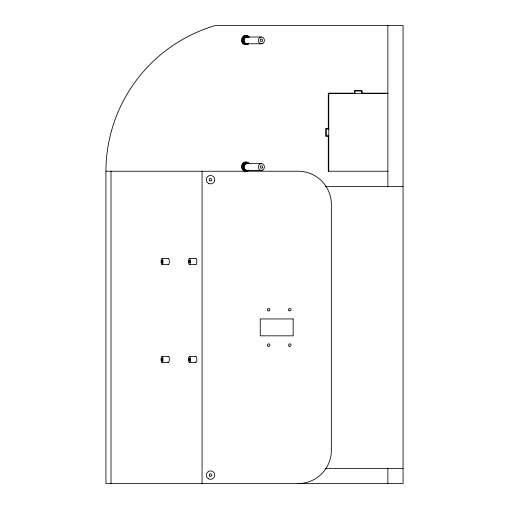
<?xml version="1.0" encoding="UTF-8"?>
<svg xmlns="http://www.w3.org/2000/svg" width="509" height="509" viewBox="0 0 509 509"><rect width="100%" height="100%" fill="white"/><g stroke="black" fill="none" stroke-linecap="round" stroke-linejoin="round"><path stroke-width="0.76" d="M261.346 43.774L247.075 43.774C243.098 43.755 243.098 37.036 247.075 37.017L261.346 37.017M261.346 170.388L247.075 170.388C243.098 170.369 243.098 163.65 247.075 163.637L261.346 163.637M248.608 43.322L248.347 44.003C238.339 48.062 240.681 30.305 249.289 36.813L248.608 37.469L247.075 37.017L246.057 35.471L246.445 37.112L244.874 35.63L246.286 37.132L243.773 36.088L245.548 37.469L242.825 36.813L244.912 38.01L242.099 37.761L244.428 38.709L241.641 38.862L244.123 39.524M248.608 169.936L248.347 170.617C238.339 174.676 240.681 156.918 249.289 163.427M248.347 162.702L247.87 163.752L247.24 162.244L247.24 163.656L246.057 162.091L246.445 163.726L244.874 162.244L246.286 163.752L243.773 162.702L245.548 164.089L242.825 163.427L244.912 164.623L242.099 164.375L244.428 165.323L241.641 165.476L244.123 166.138M247.87 43.659L247.24 44.461L247.075 43.774L248.347 44.003M247.87 170.273L247.24 171.075L247.075 170.388L248.347 170.617M245.548 44.55L246.286 43.659L246.057 44.614L247.075 43.774M245.548 171.164L246.286 170.273L246.057 171.234L247.075 170.388M244.874 44.461L246.286 43.659L244.753 44.41L245.548 43.322L243.773 44.003L244.912 42.781L242.825 43.278L244.428 42.082L242.099 42.33L244.123 41.267L241.641 41.229M244.874 171.075L246.286 170.273L244.753 171.024L245.548 169.936L243.773 170.617L244.912 169.402L242.825 169.891L244.428 168.702L242.099 168.943L244.123 167.887L241.641 167.843M387.871 93.147L362.039 93.147L362.039 90.443L354.608 90.443L354.608 93.147L328.273 93.147L328.273 128.523L325.741 128.523L325.741 136.285L328.273 136.285L328.273 171.234L387.871 171.234M387.871 93.573L328.782 93.573L328.782 171.234M328.782 129.025L326.25 129.025L326.25 135.782L328.782 135.782M105.936 171.234A152.146 152.146 0 0 1 215.67 25.45L403.064 25.45L403.064 483.55L105.936 483.55L105.936 171.234L297.587 171.234A33.2 33.2 0 0 1 331.346 204.993L331.346 449.784A33.2 33.2 0 0 1 297.587 483.55M325.175 186.428L403.064 186.428M162.021 258.597L168.39 258.597M189.475 258.597A2.952 0.98 -90 0 1 190.321 263.026A2.952 0.98 -90 0 1 188.623 263.026A2.952 0.98 -90 0 1 189.475 258.597L195.844 258.597M162.021 264.502L168.39 264.502M189.475 264.502L195.844 264.502M162.021 356.51L168.39 356.51M189.475 356.51L195.844 356.51M162.021 362.421L168.39 362.421M189.475 362.421L195.844 362.421M325.175 468.356L403.064 468.356M241.489 40.046L244.015 40.396M241.489 166.659L244.015 167.009M246.057 35.471L247.24 37.042L247.24 35.63L247.87 37.132L248.347 36.088L248.608 37.469M246.057 162.091L247.24 163.656M387.871 25.45L387.871 186.428M387.871 468.356L387.871 483.55M361.702 93.573L361.702 91.041L354.951 91.041L354.951 93.573M202.073 171.234L202.073 483.55M111 171.234L111 483.55M168.135 356.612A2.952 0.98 -90 0 1 169.363 359.85A2.952 0.98 -90 0 1 167.9 362.026M195.59 258.699A2.952 0.98 -90 0 1 196.824 261.55A2.952 0.98 -90 0 1 195.59 264.406M195.59 356.612A2.952 0.98 -90 0 1 196.818 359.85A2.952 0.98 -90 0 1 195.354 362.026M168.135 258.699A2.952 0.98 -90 0 1 169.37 261.55A2.952 0.98 -90 0 1 168.135 264.406M262.873 43.322L262.135 43.659A3.378 3.06 90 0 1 258.33 39.81A3.378 3.06 90 0 1 263.102 37.628A3.378 3.06 90 0 1 262.873 43.322M262.873 169.936L262.135 170.273A3.378 3.06 -90 0 1 258.33 166.424A3.378 3.06 -90 0 1 263.102 164.248A3.378 3.06 -90 0 1 262.873 169.936M293.171 318.952L260.252 318.952L260.252 335.832L293.171 335.832L293.171 318.952M260.353 39.759A1.266 1.145 90 0 0 261.346 41.662A1.266 1.145 90 0 0 262.339 39.759A1.266 1.145 90 0 0 260.353 39.759M262.339 167.646A1.266 1.145 -90 0 0 261.346 165.743A1.266 1.145 -90 0 0 260.353 167.646A1.266 1.145 -90 0 0 262.339 167.646M209.619 476.004A1.266 1.266 0 0 0 211.738 475.438A1.266 1.266 0 0 0 210.185 473.885A1.266 1.266 0 0 0 209.619 476.004M208.404 478.765A4.218 4.218 0 0 0 214.734 475.107A4.218 4.218 0 0 0 208.404 471.455A4.218 4.218 0 0 0 208.404 478.765M267.798 346.012A1.266 1.266 0 0 0 269.916 345.446A1.266 1.266 0 0 0 268.364 343.893A1.266 1.266 0 0 0 267.798 346.012M288.896 310.56A1.266 1.266 0 0 0 291.014 309.994A1.266 1.266 0 0 0 289.468 308.441A1.266 1.266 0 0 0 288.896 310.56M268.058 310.764A1.266 1.266 0 0 0 269.955 309.663A1.266 1.266 0 0 0 268.058 308.569A1.266 1.266 0 0 0 268.058 310.764M289.163 346.215A1.266 1.266 0 0 0 291.059 345.115A1.266 1.266 0 0 0 289.163 344.02A1.266 1.266 0 0 0 289.163 346.215M209.88 180.771A1.266 1.266 0 0 0 211.776 179.671A1.266 1.266 0 0 0 209.88 178.576A1.266 1.266 0 0 0 209.88 180.771M208.404 183.329A4.218 4.218 0 0 0 214.734 179.671A4.218 4.218 0 0 0 208.404 176.019A4.218 4.218 0 0 0 208.404 183.329M189.838 262.186A1.266 0.42 -90 0 0 189.475 260.284A1.266 0.42 -90 0 0 189.113 262.186A1.266 0.42 -90 0 0 189.838 262.186M189.838 360.098A1.266 0.42 -90 0 0 189.475 358.202A1.266 0.42 -90 0 0 189.113 360.098A1.266 0.42 -90 0 0 189.838 360.098M190.169 361.555A2.952 0.98 -90 0 0 189.73 356.612A2.952 0.98 -90 0 0 188.527 360.232A2.952 0.98 -90 0 0 190.169 361.555M162.314 262.447A1.266 0.42 -90 0 0 162.129 260.328A1.266 0.42 -90 0 0 161.614 261.88A1.266 0.42 -90 0 0 162.314 262.447M162.314 360.359A1.266 0.42 -90 0 0 162.129 358.241A1.266 0.42 -90 0 0 161.614 359.793A1.266 0.42 -90 0 0 162.314 360.359M162.715 263.637A2.952 0.98 -90 0 0 162.269 258.699A2.952 0.98 -90 0 0 161.073 262.313A2.952 0.98 -90 0 0 162.715 263.637M162.715 361.555A2.952 0.98 -90 0 0 162.269 356.612A2.952 0.98 -90 0 0 161.073 360.232A2.952 0.98 -90 0 0 162.715 361.555"/></g></svg>
